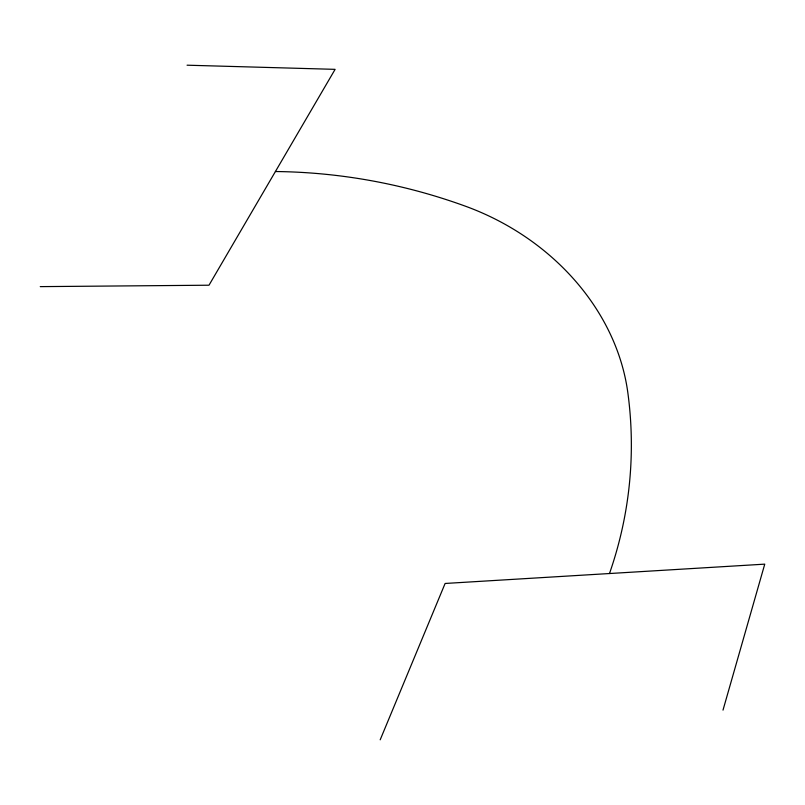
<?xml version="1.0" encoding="UTF-8"?>
<svg xmlns="http://www.w3.org/2000/svg" width="805" height="805" viewBox="0 0 805 805"><rect width="100%" height="100%" fill="white"/><g stroke="black" fill="none" stroke-linecap="round" stroke-linejoin="round"><path stroke-width="1.21" d="M723.001 710.131L764.75 564.144L445.115 583.464L380.191 739.805M40.25 286.63L208.998 285.212L335.111 69.351L187.062 65.195M609.486 573.532A525.907 451.555 5.1 0 0 627.86 392.88A233.531 197.939 22.5 0 0 465.149 206.1A547.943 516.86 24.2 0 0 275.421 171.525"/></g></svg>
